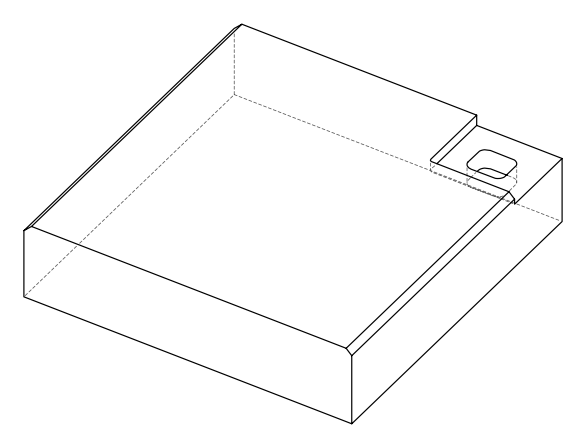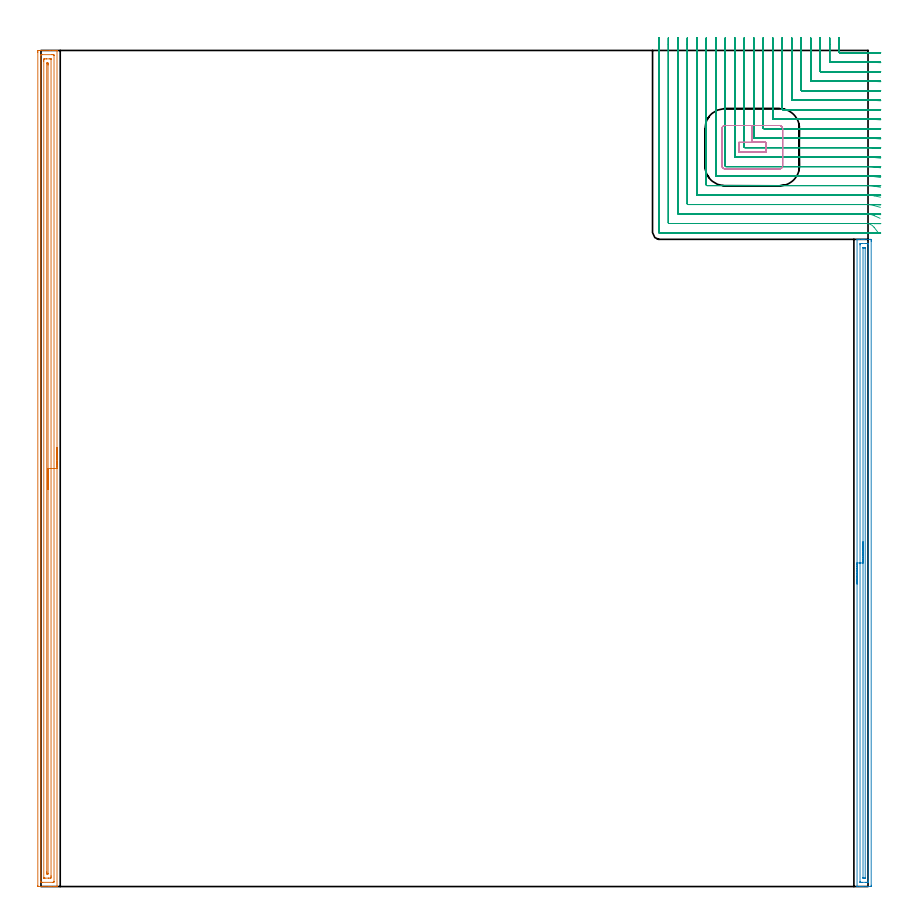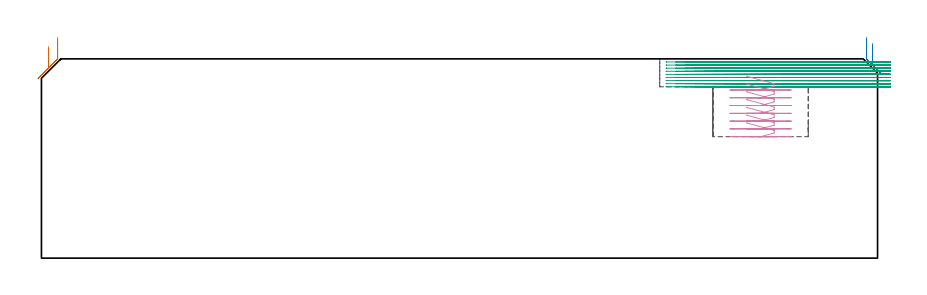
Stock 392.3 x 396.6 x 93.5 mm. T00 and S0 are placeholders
(PLAN: 4 operations, 2 tool changes, 67.7 min)
(1 AREA_MILL | FG_CHAMFER_SURFACE | UGT0205_001 | 12.87 min | 16411 mm3)
(2 AREA_MILL_1 | FG_CHAMFER_SURFACE_1 | UGT0205_001 | 7.54 min | 7000 mm3)
(3 MILL_CORNER_NOTCH_RECTANGULAR | CORNER_NOTCH_RECTANGULAR | UGT0201_014 | Follow Part, ap 1.5, ae 75% | 44.61 min | 119836 mm3)
(4 MILL_RECTANGULAR_POCKET | POCKET_RECTANGULAR_STRAIGHT | UGT0201_008 | Follow Part, ap 4, ae 75% | 2.69 min | 36564 mm3)
(TOOL UGT0205_001 | Chamfer Mill 20 x 3 x 45 deg. | D20 FL50 Z2)
(TOOL UGT0201_014 | End mill 6 mm | D6 FL24 Z4)
(TOOL UGT0201_008 | End Mill 16 mm | D16 FL32 Z4)
(OP 1 AREA_MILL)
G17 G21 G94 G90
T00 M6
G54
G17 G0 G90 X7.6 Y208.3 S1061 M3
G43 Z103.5 H0
G94 G1 Y208.262 Z102.628 F250.
Y208.148 Z101.763
Y207.959 Z100.912
Y207.697 Z100.08
Y207.363 Z99.274
Y206.96 Z98.5
Y206.491 Z97.764
Y205.96 Z97.072
Y205.371 Z96.429
Y204.728 Z95.839
Y204.036 Z95.308
Y203.3 Z94.84
Y202.526 Z94.437
Y201.72 Z94.103
Y200.888 Z93.841
Y200.036 Z93.652
Y199.172 Z93.538
Y198.3 Z93.5
Y0.186
X7.597 Y0.01 Z93.488
X7.557 Y0.007 Z93.449
X7.142 Y0. Z93.042
X6.898 Z92.798
X6.16 Z92.055
X4.902 Z90.799
X4.383 Z90.278
X3.754 Z89.65
X-1.209 Z84.689
X-1.492 Y0.01 Z84.406
X-1.499 Y0.293 Z84.399
Y0.303
X-1.5 Y395.627 Z84.4
X-1.499 Y395.967 Z84.401
X-1.494 Y396.516 Z84.404
X-1.492 Y396.592 Z84.406
X-0.949 Y396.596 Z84.949
X-0.32 Y396.6 Z85.578
X4.383 Z90.278
X5.791 Z91.687
X6.16 Z92.055
X6.898 Z92.798
X7.142 Z93.042
X7.557 Y396.593 Z93.449
X7.597 Y396.59 Z93.488
X7.6 Y396.414 Z93.5
Y198.3
X6.186 Z92.086
X6.185 Y2.422 Z92.085
Y2.397
X6.16 Y2.01 Z92.06
X5.689 Y2.001 Z91.589
X0.829 Y2. Z86.729
X0.358 Y2.001 Z86.258
X-0.06 Y2.01 Z85.84
X-0.085 Y2.422 Z85.815
Y2.447
Y394.178
Y394.203
X-0.06 Y394.59 Z85.84
X0.411 Y394.599 Z86.311
X5.271 Y394.6 Z91.171
X5.742 Y394.599 Z91.642
X6.16 Y394.59 Z92.06
X6.184 Y394.178 Z92.084
X6.185 Y394.153 Z92.085
X6.186 Y198.3 Z92.086
X4.771 Z90.671
Y5.105
X4.77 Y4.715 Z90.67
X4.767 Y4.211 Z90.667
X4.765 Y4.025 Z90.665
X4.584 Y4.008 Z90.484
X4.383 Y4.004 Z90.283
X3.703 Y4. Z89.603
X3.494 Z89.394
X1.926 Z87.826
X1.717 Y4.001 Z87.617
X1.508 Y4.005 Z87.408
X1.369 Y4.01 Z87.269
X1.334 Y4.015 Z87.234
X1.333 Y4.034 Z87.233
X1.331 Y4.08 Z87.231
X1.329 Y4.211 Z87.229
Y391.495
X1.33 Y391.885 Z87.23
X1.333 Y392.389 Z87.233
X1.335 Y392.575 Z87.235
X1.516 Y392.592 Z87.416
X1.717 Y392.596 Z87.617
X2.397 Y392.6 Z88.297
X2.606 Z88.506
X4.174 Z90.074
X4.383 Y392.599 Z90.283
X4.592 Y392.595 Z90.492
X4.731 Y392.59 Z90.631
X4.765 Y392.585 Z90.665
X4.767 Y392.566 Z90.667
X4.769 Y392.52 Z90.669
X4.771 Y392.389 Z90.671
Y198.3
X3.357 Z89.257
Y6.275
X3.355 Y6.14 Z89.255
X3.351 Y6.036 Z89.251
X3.349 Y6.01 Z89.249
X3.327 Y6.007 Z89.227
X3.272 Y6.004 Z89.172
X3.05 Y6.002 Z88.95
X2.828 Y6.004 Z88.728
X2.773 Y6.007 Z88.673
X2.751 Y6.01 Z88.651
X2.749 Y6.036 Z88.649
X2.747 Y6.137 Z88.647
X2.743 Y6.756 Z88.643
Y6.894
Y390.325
X2.745 Y390.46 Z88.645
X2.749 Y390.564 Z88.649
X2.751 Y390.59 Z88.651
X2.773 Y390.593 Z88.673
X2.828 Y390.596 Z88.728
X3.05 Y390.598 Z88.95
X3.272 Y390.596 Z89.172
X3.327 Y390.593 Z89.227
X3.349 Y390.59 Z89.249
X3.351 Y390.564 Z89.251
X3.353 Y390.462 Z89.253
X3.357 Y389.844 Z89.257
Y389.706
Y198.3
Y197.428 Z89.295
Y196.563 Z89.409
Y195.712 Z89.598
Y194.88 Z89.86
Y194.074 Z90.194
Y193.3 Z90.597
Y192.564 Z91.066
Y191.872 Z91.597
Y191.229 Z92.186
Y190.64 Z92.829
Y190.108 Z93.521
Y189.64 Z94.257
Y189.237 Z95.031
Y188.903 Z95.837
Y188.641 Z96.669
Y188.452 Z97.521
Y188.338 Z98.386
Y188.3 Z99.257
G0 Z103.5
M5
M2
(OP 2 AREA_MILL_1)
G17 G21 G94 G90
T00 M6
G54
G17 G0 G90 X387.1 Y143.5 S1061 M3
G43 Z103.5 H0
G94 G1 Y143.538 Z102.628 F250.
Y143.652 Z101.763
Y143.841 Z100.912
Y144.103 Z100.08
Y144.437 Z99.274
Y144.84 Z98.5
Y145.308 Z97.764
Y145.84 Z97.072
Y146.429 Z96.429
Y147.072 Z95.84
Y147.764 Z95.308
Y148.5 Z94.84
Y149.274 Z94.437
Y150.08 Z94.103
Y150.912 Z93.841
Y151.763 Z93.652
Y152.628 Z93.538
Y153.5 Z93.5
Y306.82
X387.103 Y306.99 Z93.488
X387.22 Y306.998 Z93.372
X387.343 Y307. Z93.256
X387.571 Z93.028
X388.273 Z92.322
X389.495 Z91.102
X390.015 Z90.58
X390.625 Z89.97
X393.238 Z87.359
X393.498 Y306.997 Z87.099
X393.794 Y306.99 Z86.803
X393.798 Y306.681 Z86.8
X393.8 Y306.373
Y306.063
Y0.627
X393.798 Y0.319
X393.794 Y0.01 Z86.803
X393.498 Y0. Z87.099
X390.015 Z90.58
X389.494 Z91.102
X389.144 Z91.452
X388.624 Z91.972
X388.273 Z92.322
X387.343 Z93.256
X387.221 Z93.371
X387.164 Y0.003 Z93.428
X387.103 Y0.01 Z93.488
X387.1 Y0.18 Z93.5
Y153.5
X388.514 Z92.086
X388.515 Y304.337 Z92.085
X388.516 Y304.585 Z92.084
X388.519 Y304.908 Z92.081
X388.521 Y304.98 Z92.079
X388.605 Y304.99 Z91.995
X388.743 Y304.997 Z91.857
X389.144 Y304.999 Z91.456
X389.61 Y305. Z90.99
X391.352 Z89.248
X391.756 Z88.844
X392.225 Y304.998 Z88.375
X392.352 Y304.992 Z88.248
X392.377 Y304.99 Z88.223
X392.38 Y304.945 Z88.22
X392.383 Y304.835 Z88.217
X392.385 Y304.585 Z88.215
Y2.663
X392.384 Y2.415 Z88.216
X392.381 Y2.092 Z88.219
X392.379 Y2.02 Z88.221
X392.295 Y2.01 Z88.305
X392.157 Y2.003 Z88.443
X391.756 Y2.001 Z88.844
X391.29 Y2. Z89.31
X389.548 Z91.052
X389.144 Z91.456
X388.675 Y2.002 Z91.925
X388.548 Y2.008 Z92.052
X388.523 Y2.01 Z92.077
X388.52 Y2.055 Z92.08
X388.517 Y2.165 Z92.083
X388.515 Y2.415 Z92.085
X388.514 Y153.5 Z92.086
X389.928 Z90.672
X389.929 Y302.885 Z90.671
X389.933 Y302.973 Z90.667
X389.935 Y302.99 Z90.665
X389.941 Y302.994 Z90.659
X389.965 Y302.998 Z90.635
X390.015 Y302.999 Z90.585
X390.688 Z89.912
X390.885 Y302.995 Z89.715
X390.95 Y302.99 Z89.65
X390.965 Y302.984 Z89.635
X390.968 Y302.944 Z89.632
X390.97 Y302.885 Z89.63
X390.971 Y302.797 Z89.629
Y302.709
Y4.115
X390.967 Y4.027 Z89.633
X390.964 Y4.009 Z89.636
X390.958 Y4.006 Z89.642
X390.935 Y4.002 Z89.665
X390.885 Y4.001 Z89.715
X390.212 Z90.388
X390.015 Y4.005 Z90.585
X389.95 Y4.01 Z90.65
X389.935 Y4.016 Z90.665
X389.932 Y4.056 Z90.668
X389.93 Y4.115 Z90.67
X389.929 Y4.203 Z90.671
X389.928 Y4.291 Z90.672
Y153.5
Y154.372 Z90.71
Y155.236 Z90.823
Y156.088 Z91.012
Y156.92 Z91.275
Y157.726 Z91.608
Y158.5 Z92.011
Y159.236 Z92.48
Y159.928 Z93.011
Y160.571 Z93.601
Y161.16 Z94.244
Y161.691 Z94.936
Y162.16 Z95.672
Y162.563 Z96.445
Y162.897 Z97.251
Y163.159 Z98.083
Y163.348 Z98.935
Y163.462 Z99.8
Y163.5 Z100.672
G0 Z103.5
M5
M2
(OP 3 MILL_CORNER_NOTCH_RECTANGULAR)
G17 G21 G94 G90
T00 M6
G54
G17 G0 G90 X378.6 Y402.6 S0 M3
G43 Z103.5 H0
Z92.044
G94 G1 Y399.6 F250.
Y395.794 F500.
G3 X378.894 Y395.5 R0.3
G1 X391.598
G2 X395.3 Y395.42 R85.5
G1 X398.297 Y395.29 F250.
G0 Z103.5
X374.1 Y402.6
Z92.044
G1 Y399.6
Y391.295 F500.
G3 X374.395 Y391. R0.3
G1 X391.598
G2 X395.3 Y390.915 R81.
G1 X398.297 Y390.778 F250.
G0 Z103.5
X369.6 Y402.6
Z92.044
G1 Y399.6
Y386.795 F500.
G3 X369.895 Y386.5 R0.3
G1 X391.598
G2 X395.3 Y386.41 R76.5
G1 X398.296 Y386.265 F250.
G0 Z103.5
X365.1 Y402.6
Z92.044
G1 Y399.6
Y382.295 F500.
G3 X365.395 Y382. R0.3
G1 X391.598
G2 X395.3 Y381.905 R72.
G1 X398.296 Y381.751 F250.
G0 Z103.5
X360.6 Y402.6
Z92.044
G1 Y399.6
Y377.795 F500.
G3 X360.895 Y377.5 R0.3
G1 X391.598
G2 X395.3 Y377.398 R67.5
G1 X398.295 Y377.234 F250.
G0 Z103.5
X356.1 Y402.6
Z92.044
G1 Y399.6
Y373.295 F500.
G3 X356.395 Y373. R0.3
G1 X391.598
G2 X395.3 Y372.891 R63.
G1 X398.295 Y372.715 F250.
G0 Z103.5
X351.6 Y402.6
Z92.044
G1 Y399.6
Y368.796 F500.
G3 X351.896 Y368.5 R0.3
G1 X391.598
G2 X395.3 Y368.383 R58.5
G1 X398.294 Y368.193 F250.
G0 Z103.5
X347.1 Y402.6
Z92.044
G1 Y399.6
Y364.296 F500.
G3 X347.396 Y364. R0.3
G1 X391.598
G2 X395.3 Y363.873 R54.
G1 X398.293 Y363.667 F250.
G0 Z103.5
X342.6 Y402.6
Z92.044
G1 Y399.6
Y359.796 F500.
G3 X342.896 Y359.5 R0.3
G1 X391.598
G2 X395.3 Y359.361 R49.5
G1 X398.292 Y359.137 F250.
G0 Z103.5
X338.1 Y402.6
Z92.044
G1 Y399.6
Y355.296 F500.
G3 X338.396 Y355. R0.3
G1 X391.598
G2 X395.3 Y354.848 R45.
G1 X398.29 Y354.601 F250.
G0 Z103.5
X333.6 Y402.6
Z92.044
G1 Y399.6
Y350.796 F500.
G3 X333.896 Y350.5 R0.3
G1 X391.598
G2 X395.3 Y350.33 R40.5
G1 X398.287 Y350.056 F250.
G0 Z103.5
X329.1 Y402.6
Z92.044
G1 Y399.6
Y346.296 F500.
G3 X329.396 Y346. R0.3
G1 X391.598
G2 X395.3 Y345.809 R36.
G1 X398.284 Y345.501 F250.
G0 Z103.5
X324.6 Y402.6
Z92.044
G1 Y399.6
Y341.797 F500.
G3 X324.897 Y341.5 R0.3
G1 X391.598
G2 X395.3 Y341.282 R31.5
G1 X398.279 Y340.929 F250.
G0 Z103.5
X320.1 Y402.6
Z92.044
G1 Y399.6
Y337.297 F500.
G3 X320.397 Y337. R0.3
G1 X391.598
G2 X395.3 Y336.745 R27.
G1 X398.272 Y336.334 F250.
G0 Z103.5
X315.6 Y402.6
Z92.044
G1 Y399.6
Y332.797 F500.
G3 X315.897 Y332.5 R0.3
G1 X391.598
G2 X395.3 Y332.193 R22.5
G1 X398.259 Y331.7 F250.
G0 Z103.5
X311.1 Y402.6
Z92.044
G1 Y399.6
Y328.297 F500.
G3 X311.397 Y328. R0.3
G1 X391.598
G2 X395.3 Y327.615 R18.
G1 X398.236 Y326.998 F250.
G0 Z103.5
X306.6 Y402.6
Z92.044
G1 Y399.6
Y323.797 F500.
G3 X306.897 Y323.5 R0.3
G1 X391.598
G2 X395.3 Y322.983 R13.5
G1 X398.185 Y322.16 F250.
G0 Z103.5
X302.1 Y402.6
Z92.044
G1 Y399.6
Y319.297 F500.
G3 X302.397 Y319. R0.3
G1 X391.598
G2 X395.3 Y318.204 R9.
G1 X398.035 Y316.97 F250.
G0 Z103.5
X297.6 Y402.6
Z92.044
G1 Y399.6
Y314.797 F500.
G3 X297.897 Y314.5 R0.3
G1 X391.598
G2 X395.174 Y312.732 R4.5
G1 X396.996 Y310.349 F250.
G0 Z103.5
X293.1 Y402.6
Z92.044
G1 Y399.6
Y310.297 F500.
G3 X293.397 Y310. R0.3
G1 X391.598
X394.598 F250.
G0 Z103.5
X378.6 Y402.6
Z90.589
G1 Y399.6
Y395.794 F500.
G3 X378.894 Y395.5 R0.3
G1 X394.47
G2 X395.3 Y395.496 R85.5
G1 X398.3 Y395.467 F250.
G0 Z103.5
X374.1 Y402.6
Z90.589
G1 Y399.6
Y391.295 F500.
G3 X374.395 Y391. R0.3
G1 X394.47
G2 X395.3 Y390.996 R81.
G1 X398.3 Y390.965 F250.
G0 Z103.5
X369.6 Y402.6
Z90.589
G1 Y399.6
Y386.795 F500.
G3 X369.895 Y386.5 R0.3
G1 X394.47
G2 X395.3 Y386.495 R76.5
G1 X398.3 Y386.463 F250.
G0 Z103.5
X365.1 Y402.6
Z90.589
G1 Y399.6
Y382.295 F500.
G3 X365.395 Y382. R0.3
G1 X394.47
G2 X395.3 Y381.995 R72.
G1 X398.3 Y381.961 F250.
G0 Z103.5
X360.6 Y402.6
Z90.589
G1 Y399.6
Y377.795 F500.
G3 X360.895 Y377.5 R0.3
G1 X394.47
G2 X395.3 Y377.495 R67.5
G1 X398.3 Y377.458 F250.
G0 Z103.5
X356.1 Y402.6
Z90.589
G1 Y399.6
Y373.295 F500.
G3 X356.395 Y373. R0.3
G1 X394.47
G2 X395.3 Y372.995 R63.
G1 X398.3 Y372.955 F250.
G0 Z103.5
X351.6 Y402.6
Z90.589
G1 Y399.6
Y368.796 F500.
G3 X351.896 Y368.5 R0.3
G1 X394.47
G2 X395.3 Y368.494 R58.5
G1 X398.3 Y368.452 F250.
G0 Z103.5
X347.1 Y402.6
Z90.589
G1 Y399.6
Y364.296 F500.
G3 X347.396 Y364. R0.3
G1 X394.47
G2 X395.3 Y363.994 R54.
G1 X398.3 Y363.947 F250.
G0 Z103.5
X342.6 Y402.6
Z90.589
G1 Y399.6
Y359.796 F500.
G3 X342.896 Y359.5 R0.3
G1 X394.47
G2 X395.3 Y359.493 R49.5
G1 X398.3 Y359.443 F250.
G0 Z103.5
X338.1 Y402.6
Z90.589
G1 Y399.6
Y355.296 F500.
G3 X338.396 Y355. R0.3
G1 X394.47
G2 X395.3 Y354.992 R45.
G1 X398.3 Y354.937 F250.
G0 Z103.5
X333.6 Y402.6
Z90.589
G1 Y399.6
Y350.796 F500.
G3 X333.896 Y350.5 R0.3
G1 X394.47
G2 X395.3 Y350.491 R40.5
G1 X398.299 Y350.43 F250.
G0 Z103.5
X329.1 Y402.6
Z90.589
G1 Y399.6
Y346.296 F500.
G3 X329.396 Y346. R0.3
G1 X394.47
G2 X395.3 Y345.99 R36.
G1 X398.299 Y345.921 F250.
G0 Z103.5
X324.6 Y402.6
Z90.589
G1 Y399.6
Y341.797 F500.
G3 X324.897 Y341.5 R0.3
G1 X394.47
G2 X395.3 Y341.489 R31.5
G1 X398.299 Y341.41 F250.
G0 Z103.5
X320.1 Y402.6
Z90.589
G1 Y399.6
Y337.297 F500.
G3 X320.397 Y337. R0.3
G1 X394.47
G2 X395.3 Y336.987 R27.
G1 X398.299 Y336.895 F250.
G0 Z103.5
X315.6 Y402.6
Z90.589
G1 Y399.6
Y332.797 F500.
G3 X315.897 Y332.5 R0.3
G1 X394.47
G2 X395.3 Y332.485 R22.5
G1 X398.298 Y332.374 F250.
G0 Z103.5
X311.1 Y402.6
Z90.589
G1 Y399.6
Y328.297 F500.
G3 X311.397 Y328. R0.3
G1 X394.47
G2 X395.3 Y327.981 R18.
G1 X398.297 Y327.842 F250.
G0 Z103.5
X306.6 Y402.6
Z90.589
G1 Y399.6
Y323.797 F500.
G3 X306.897 Y323.5 R0.3
G1 X394.47
G2 X395.3 Y323.474 R13.5
G1 X398.294 Y323.29 F250.
G0 Z103.5
X302.1 Y402.6
Z90.589
G1 Y399.6
Y319.297 F500.
G3 X302.397 Y319. R0.3
G1 X394.47
G2 X395.3 Y318.962 R9.
G1 X398.287 Y318.685 F250.
G0 Z103.5
X297.6 Y402.6
Z90.589
G1 Y399.6
Y314.797 F500.
G3 X297.897 Y314.5 R0.3
G1 X394.47
G2 X395.3 Y314.423 R4.5
G1 X398.3 F250.
G0 Z103.5
X293.1 Y402.6
Z90.589
G1 Y399.6
Y310.297 F500.
G3 X293.397 Y310. R0.3
G1 X394.47
X397.47 F250.
G0 Z103.5
X378.6 Y402.6
Z89.133
G1 Y399.6
Y395.794 F500.
G3 X378.894 Y395.5 R0.3
G1 X395.255
X395.3
X398.3 Y395.498 F250.
G0 Z103.5
X374.1 Y402.6
Z89.133
G1 Y399.6
Y391.295 F500.
G3 X374.395 Y391. R0.3
G1 X395.255
X395.3
X398.3 Y390.998 F250.
G0 Z103.5
X369.6 Y402.6
Z89.133
G1 Y399.6
Y386.795 F500.
G3 X369.895 Y386.5 R0.3
G1 X395.255
X395.3
X398.3 Y386.498 F250.
G0 Z103.5
X365.1 Y402.6
Z89.133
G1 Y399.6
Y382.295 F500.
G3 X365.395 Y382. R0.3
G1 X395.255
X395.3
X398.3 Y381.998 F250.
G0 Z103.5
X360.6 Y402.6
Z89.133
G1 Y399.6
Y377.795 F500.
G3 X360.895 Y377.5 R0.3
G1 X395.255
X395.3
X398.3 Y377.498 F250.
G0 Z103.5
X356.1 Y402.6
Z89.133
G1 Y399.6
Y373.295 F500.
G3 X356.395 Y373. R0.3
G1 X395.255
X395.3
X398.3 Y372.998 F250.
G0 Z103.5
X351.6 Y402.6
Z89.133
G1 Y399.6
Y368.796 F500.
G3 X351.896 Y368.5 R0.3
G1 X395.255
X395.3
X398.3 Y368.498 F250.
G0 Z103.5
X347.1 Y402.6
Z89.133
G1 Y399.6
Y364.296 F500.
G3 X347.396 Y364. R0.3
G1 X395.255
X395.3
X398.3 Y363.998 F250.
G0 Z103.5
X342.6 Y402.6
Z89.133
G1 Y399.6
Y359.796 F500.
G3 X342.896 Y359.5 R0.3
G1 X395.255
X395.3
X398.3 Y359.497 F250.
G0 Z103.5
X338.1 Y402.6
Z89.133
G1 Y399.6
Y355.296 F500.
G3 X338.396 Y355. R0.3
G1 X395.255
X395.3
X398.3 Y354.997 F250.
G0 Z103.5
X333.6 Y402.6
Z89.133
G1 Y399.6
Y350.796 F500.
G3 X333.896 Y350.5 R0.3
G1 X395.255
X395.3
X398.3 Y350.497 F250.
G0 Z103.5
X329.1 Y402.6
Z89.133
G1 Y399.6
Y346.296 F500.
G3 X329.396 Y346. R0.3
G1 X395.255
X395.3
X398.3 Y345.996 F250.
G0 Z103.5
X324.6 Y402.6
Z89.133
G1 Y399.6
Y341.797 F500.
G3 X324.897 Y341.5 R0.3
G1 X395.255
X395.3
X398.3 Y341.496 F250.
G0 Z103.5
X320.1 Y402.6
Z89.133
G1 Y399.6
Y337.297 F500.
G3 X320.397 Y337. R0.3
G1 X395.255
X395.3
X398.3 Y336.995 F250.
G0 Z103.5
X315.6 Y402.6
Z89.133
G1 Y399.6
Y332.797 F500.
G3 X315.897 Y332.5 R0.3
G1 X395.255
X395.3
X398.3 Y332.494 F250.
G0 Z103.5
X311.1 Y402.6
Z89.133
G1 Y399.6
Y328.297 F500.
G3 X311.397 Y328. R0.3
G1 X395.255
X395.3
X398.3 Y327.993 F250.
G0 Z103.5
X306.6 Y402.6
Z89.133
G1 Y399.6
Y323.797 F500.
G3 X306.897 Y323.5 R0.3
G1 X395.255
X395.3
X398.3 Y323.49 F250.
G0 Z103.5
X302.1 Y402.6
Z89.133
G1 Y399.6
Y319.297 F500.
G3 X302.397 Y319. R0.3
G1 X395.255
X395.3
X398.3 Y318.985 F250.
G0 Z103.5
X297.6 Y402.6
Z89.133
G1 Y399.6
Y314.797 F500.
G3 X297.897 Y314.5 R0.3
G1 X395.255
X395.3
X398.3 Y314.47 F250.
G0 Z103.5
X293.1 Y402.6
Z89.133
G1 Y399.6
Y310.297 F500.
G3 X293.397 Y310. R0.3
G1 X395.255
X398.255 F250.
G0 Z103.5
X378.6 Y402.6
Z87.678
G1 Y399.6
Y395.794 F500.
G3 X378.894 Y395.5 R0.3
G1 X395.3
X398.3 F250.
G0 Z103.5
X374.1 Y402.6
Z87.678
G1 Y399.6
Y391.295 F500.
G3 X374.395 Y391. R0.3
G1 X395.3
X398.3 F250.
G0 Z103.5
X369.6 Y402.6
Z87.678
G1 Y399.6
Y386.795 F500.
G3 X369.895 Y386.5 R0.3
G1 X395.3
X398.3 F250.
G0 Z103.5
X365.1 Y402.6
Z87.678
G1 Y399.6
Y382.295 F500.
G3 X365.395 Y382. R0.3
G1 X395.3
X398.3 F250.
G0 Z103.5
X360.6 Y402.6
Z87.678
G1 Y399.6
Y377.795 F500.
G3 X360.895 Y377.5 R0.3
G1 X395.3
X398.3 F250.
G0 Z103.5
X356.1 Y402.6
Z87.678
G1 Y399.6
Y373.295 F500.
G3 X356.395 Y373. R0.3
G1 X395.3
X398.3 F250.
G0 Z103.5
X351.6 Y402.6
Z87.678
G1 Y399.6
Y368.796 F500.
G3 X351.896 Y368.5 R0.3
G1 X395.3
X398.3 F250.
G0 Z103.5
X347.1 Y402.6
Z87.678
G1 Y399.6
Y364.296 F500.
G3 X347.396 Y364. R0.3
G1 X395.3
X398.3 F250.
G0 Z103.5
X342.6 Y402.6
Z87.678
G1 Y399.6
Y359.796 F500.
G3 X342.896 Y359.5 R0.3
G1 X395.3
X398.3 F250.
G0 Z103.5
X338.1 Y402.6
Z87.678
G1 Y399.6
Y355.296 F500.
G3 X338.396 Y355. R0.3
G1 X395.3
X398.3 F250.
G0 Z103.5
X333.6 Y402.6
Z87.678
G1 Y399.6
Y350.796 F500.
G3 X333.896 Y350.5 R0.3
G1 X395.3
X398.3 F250.
G0 Z103.5
X329.1 Y402.6
Z87.678
G1 Y399.6
Y346.296 F500.
G3 X329.396 Y346. R0.3
G1 X395.3
X398.3 F250.
G0 Z103.5
X324.6 Y402.6
Z87.678
G1 Y399.6
Y341.797 F500.
G3 X324.897 Y341.5 R0.3
G1 X395.3
X398.3 F250.
G0 Z103.5
X320.1 Y402.6
Z87.678
G1 Y399.6
Y337.297 F500.
G3 X320.397 Y337. R0.3
G1 X395.3
X398.3 F250.
G0 Z103.5
X315.6 Y402.6
Z87.678
G1 Y399.6
Y332.797 F500.
G3 X315.897 Y332.5 R0.3
G1 X395.3
X398.3 F250.
G0 Z103.5
X311.1 Y402.6
Z87.678
G1 Y399.6
Y328.297 F500.
G3 X311.397 Y328. R0.3
G1 X395.3
X398.3 F250.
G0 Z103.5
X306.6 Y402.6
Z87.678
G1 Y399.6
Y323.797 F500.
G3 X306.897 Y323.5 R0.3
G1 X395.3
X398.3 F250.
G0 Z103.5
X302.1 Y402.6
Z87.678
G1 Y399.6
Y319.297 F500.
G3 X302.397 Y319. R0.3
G1 X395.3
X398.3 F250.
G0 Z103.5
X297.6 Y402.6
Z87.678
G1 Y399.6
Y314.797 F500.
G3 X297.897 Y314.5 R0.3
G1 X395.3
X398.3 F250.
G0 Z103.5
X293.1 Y402.6
Z87.678
G1 Y399.6
Y310.297 F500.
G3 X293.397 Y310. R0.3
G1 X395.3
X398.3 F250.
G0 Z103.5
X378.6 Y402.6
Z86.222
G1 Y399.6
Y395.794 F500.
G3 X378.894 Y395.5 R0.3
G1 X395.3
X398.3 F250.
G0 Z103.5
X374.1 Y402.6
Z86.222
G1 Y399.6
Y391.295 F500.
G3 X374.395 Y391. R0.3
G1 X395.3
X398.3 F250.
G0 Z103.5
X369.6 Y402.6
Z86.222
G1 Y399.6
Y386.795 F500.
G3 X369.895 Y386.5 R0.3
G1 X395.3
X398.3 F250.
G0 Z103.5
X365.1 Y402.6
Z86.222
G1 Y399.6
Y382.295 F500.
G3 X365.395 Y382. R0.3
G1 X395.3
X398.3 F250.
G0 Z103.5
X360.6 Y402.6
Z86.222
G1 Y399.6
Y377.795 F500.
G3 X360.895 Y377.5 R0.3
G1 X395.3
X398.3 F250.
G0 Z103.5
X356.1 Y402.6
Z86.222
G1 Y399.6
Y373.295 F500.
G3 X356.395 Y373. R0.3
G1 X395.3
X398.3 F250.
G0 Z103.5
X351.6 Y402.6
Z86.222
G1 Y399.6
Y368.796 F500.
G3 X351.896 Y368.5 R0.3
G1 X395.3
X398.3 F250.
G0 Z103.5
X347.1 Y402.6
Z86.222
G1 Y399.6
Y364.296 F500.
G3 X347.396 Y364. R0.3
G1 X395.3
X398.3 F250.
G0 Z103.5
X342.6 Y402.6
Z86.222
G1 Y399.6
Y359.796 F500.
G3 X342.896 Y359.5 R0.3
G1 X395.3
X398.3 F250.
G0 Z103.5
X338.1 Y402.6
Z86.222
G1 Y399.6
Y355.296 F500.
G3 X338.396 Y355. R0.3
G1 X395.3
X398.3 F250.
G0 Z103.5
X333.6 Y402.6
Z86.222
G1 Y399.6
Y350.796 F500.
G3 X333.896 Y350.5 R0.3
G1 X395.3
X398.3 F250.
G0 Z103.5
X329.1 Y402.6
Z86.222
G1 Y399.6
Y346.296 F500.
G3 X329.396 Y346. R0.3
G1 X395.3
X398.3 F250.
G0 Z103.5
X324.6 Y402.6
Z86.222
G1 Y399.6
Y341.797 F500.
G3 X324.897 Y341.5 R0.3
G1 X395.3
X398.3 F250.
G0 Z103.5
X320.1 Y402.6
Z86.222
G1 Y399.6
Y337.297 F500.
G3 X320.397 Y337. R0.3
G1 X395.3
X398.3 F250.
G0 Z103.5
X315.6 Y402.6
Z86.222
G1 Y399.6
Y332.797 F500.
G3 X315.897 Y332.5 R0.3
G1 X395.3
X398.3 F250.
G0 Z103.5
X311.1 Y402.6
Z86.222
G1 Y399.6
Y328.297 F500.
G3 X311.397 Y328. R0.3
G1 X395.3
X398.3 F250.
G0 Z103.5
X306.6 Y402.6
Z86.222
G1 Y399.6
Y323.797 F500.
G3 X306.897 Y323.5 R0.3
G1 X395.3
X398.3 F250.
G0 Z103.5
X302.1 Y402.6
Z86.222
G1 Y399.6
Y319.297 F500.
G3 X302.397 Y319. R0.3
G1 X395.3
X398.3 F250.
G0 Z103.5
X297.6 Y402.6
Z86.222
G1 Y399.6
Y314.797 F500.
G3 X297.897 Y314.5 R0.3
G1 X395.3
X398.3 F250.
G0 Z103.5
X293.1 Y402.6
Z86.222
G1 Y399.6
Y310.297 F500.
G3 X293.397 Y310. R0.3
G1 X395.3
X398.3 F250.
G0 Z103.5
X378.6 Y402.6
Z84.767
G1 Y399.6
Y395.794 F500.
G3 X378.894 Y395.5 R0.3
G1 X395.3
X398.3 F250.
G0 Z103.5
X374.1 Y402.6
Z84.767
G1 Y399.6
Y391.295 F500.
G3 X374.395 Y391. R0.3
G1 X395.3
X398.3 F250.
G0 Z103.5
X369.6 Y402.6
Z84.767
G1 Y399.6
Y386.795 F500.
G3 X369.895 Y386.5 R0.3
G1 X395.3
X398.3 F250.
G0 Z103.5
X365.1 Y402.6
Z84.767
G1 Y399.6
Y382.295 F500.
G3 X365.395 Y382. R0.3
G1 X395.3
X398.3 F250.
G0 Z103.5
X360.6 Y402.6
Z84.767
G1 Y399.6
Y377.795 F500.
G3 X360.895 Y377.5 R0.3
G1 X395.3
X398.3 F250.
G0 Z103.5
X356.1 Y402.6
Z84.767
G1 Y399.6
Y373.295 F500.
G3 X356.395 Y373. R0.3
G1 X395.3
X398.3 F250.
G0 Z103.5
X351.6 Y402.6
Z84.767
G1 Y399.6
Y368.796 F500.
G3 X351.896 Y368.5 R0.3
G1 X395.3
X398.3 F250.
G0 Z103.5
X347.1 Y402.6
Z84.767
G1 Y399.6
Y364.296 F500.
G3 X347.396 Y364. R0.3
G1 X395.3
X398.3 F250.
G0 Z103.5
X342.6 Y402.6
Z84.767
G1 Y399.6
Y359.796 F500.
G3 X342.896 Y359.5 R0.3
G1 X395.3
X398.3 F250.
G0 Z103.5
X338.1 Y402.6
Z84.767
G1 Y399.6
Y355.296 F500.
G3 X338.396 Y355. R0.3
G1 X395.3
X398.3 F250.
G0 Z103.5
X333.6 Y402.6
Z84.767
G1 Y399.6
Y350.796 F500.
G3 X333.896 Y350.5 R0.3
G1 X395.3
X398.3 F250.
G0 Z103.5
X329.1 Y402.6
Z84.767
G1 Y399.6
Y346.296 F500.
G3 X329.396 Y346. R0.3
G1 X395.3
X398.3 F250.
G0 Z103.5
X324.6 Y402.6
Z84.767
G1 Y399.6
Y341.797 F500.
G3 X324.897 Y341.5 R0.3
G1 X395.3
X398.3 F250.
G0 Z103.5
X320.1 Y402.6
Z84.767
G1 Y399.6
Y337.297 F500.
G3 X320.397 Y337. R0.3
G1 X395.3
X398.3 F250.
G0 Z103.5
X315.6 Y402.6
Z84.767
G1 Y399.6
Y332.797 F500.
G3 X315.897 Y332.5 R0.3
G1 X395.3
X398.3 F250.
G0 Z103.5
X311.1 Y402.6
Z84.767
G1 Y399.6
Y328.297 F500.
G3 X311.397 Y328. R0.3
G1 X395.3
X398.3 F250.
G0 Z103.5
X306.6 Y402.6
Z84.767
G1 Y399.6
Y323.797 F500.
G3 X306.897 Y323.5 R0.3
G1 X395.3
X398.3 F250.
G0 Z103.5
X302.1 Y402.6
Z84.767
G1 Y399.6
Y319.297 F500.
G3 X302.397 Y319. R0.3
G1 X395.3
X398.3 F250.
G0 Z103.5
X297.6 Y402.6
Z84.767
G1 Y399.6
Y314.797 F500.
G3 X297.897 Y314.5 R0.3
G1 X395.3
X398.3 F250.
G0 Z103.5
X293.1 Y402.6
Z84.767
G1 Y399.6
Y310.297 F500.
G3 X293.397 Y310. R0.3
G1 X395.3
X398.3 F250.
G0 Z103.5
X378.6 Y402.6
Z83.311
G1 Y399.6
Y395.794 F500.
G3 X378.894 Y395.5 R0.3
G1 X395.3
X398.3 F250.
G0 Z103.5
X374.1 Y402.6
Z83.311
G1 Y399.6
Y391.295 F500.
G3 X374.395 Y391. R0.3
G1 X395.3
X398.3 F250.
G0 Z103.5
X369.6 Y402.6
Z83.311
G1 Y399.6
Y386.795 F500.
G3 X369.895 Y386.5 R0.3
G1 X395.3
X398.3 F250.
G0 Z103.5
X365.1 Y402.6
Z83.311
G1 Y399.6
Y382.295 F500.
G3 X365.395 Y382. R0.3
G1 X395.3
X398.3 F250.
G0 Z103.5
X360.6 Y402.6
Z83.311
G1 Y399.6
Y377.795 F500.
G3 X360.895 Y377.5 R0.3
G1 X395.3
X398.3 F250.
G0 Z103.5
X356.1 Y402.6
Z83.311
G1 Y399.6
Y373.295 F500.
G3 X356.395 Y373. R0.3
G1 X395.3
X398.3 F250.
G0 Z103.5
X351.6 Y402.6
Z83.311
G1 Y399.6
Y368.796 F500.
G3 X351.896 Y368.5 R0.3
G1 X395.3
X398.3 F250.
G0 Z103.5
X347.1 Y402.6
Z83.311
G1 Y399.6
Y364.296 F500.
G3 X347.396 Y364. R0.3
G1 X395.3
X398.3 F250.
G0 Z103.5
X342.6 Y402.6
Z83.311
G1 Y399.6
Y359.796 F500.
G3 X342.896 Y359.5 R0.3
G1 X395.3
X398.3 F250.
G0 Z103.5
X338.1 Y402.6
Z83.311
G1 Y399.6
Y355.296 F500.
G3 X338.396 Y355. R0.3
G1 X395.3
X398.3 F250.
G0 Z103.5
X333.6 Y402.6
Z83.311
G1 Y399.6
Y350.796 F500.
G3 X333.896 Y350.5 R0.3
G1 X395.3
X398.3 F250.
G0 Z103.5
X329.1 Y402.6
Z83.311
G1 Y399.6
Y346.296 F500.
G3 X329.396 Y346. R0.3
G1 X395.3
X398.3 F250.
G0 Z103.5
X324.6 Y402.6
Z83.311
G1 Y399.6
Y341.797 F500.
G3 X324.897 Y341.5 R0.3
G1 X395.3
X398.3 F250.
G0 Z103.5
X320.1 Y402.6
Z83.311
G1 Y399.6
Y337.297 F500.
G3 X320.397 Y337. R0.3
G1 X395.3
X398.3 F250.
G0 Z103.5
X315.6 Y402.6
Z83.311
G1 Y399.6
Y332.797 F500.
G3 X315.897 Y332.5 R0.3
G1 X395.3
X398.3 F250.
G0 Z103.5
X311.1 Y402.6
Z83.311
G1 Y399.6
Y328.297 F500.
G3 X311.397 Y328. R0.3
G1 X395.3
X398.3 F250.
G0 Z103.5
X306.6 Y402.6
Z83.311
G1 Y399.6
Y323.797 F500.
G3 X306.897 Y323.5 R0.3
G1 X395.3
X398.3 F250.
G0 Z103.5
X302.1 Y402.6
Z83.311
G1 Y399.6
Y319.297 F500.
G3 X302.397 Y319. R0.3
G1 X395.3
X398.3 F250.
G0 Z103.5
X297.6 Y402.6
Z83.311
G1 Y399.6
Y314.797 F500.
G3 X297.897 Y314.5 R0.3
G1 X395.3
X398.3 F250.
G0 Z103.5
X293.1 Y402.6
Z83.311
G1 Y399.6
Y310.297 F500.
G3 X293.397 Y310. R0.3
G1 X395.3
X398.3 F250.
G0 Z103.5
X378.6 Y402.6
Z81.856
G1 Y399.6
Y395.794 F500.
G3 X378.894 Y395.5 R0.3
G1 X395.3
X398.3 F250.
G0 Z103.5
X374.1 Y402.6
Z81.856
G1 Y399.6
Y391.295 F500.
G3 X374.395 Y391. R0.3
G1 X395.3
X398.3 F250.
G0 Z103.5
X369.6 Y402.6
Z81.856
G1 Y399.6
Y386.795 F500.
G3 X369.895 Y386.5 R0.3
G1 X395.3
X398.3 F250.
G0 Z103.5
X365.1 Y402.6
Z81.856
G1 Y399.6
Y382.295 F500.
G3 X365.395 Y382. R0.3
G1 X395.3
X398.3 F250.
G0 Z103.5
X360.6 Y402.6
Z81.856
G1 Y399.6
Y377.795 F500.
G3 X360.895 Y377.5 R0.3
G1 X395.3
X398.3 F250.
G0 Z103.5
X356.1 Y402.6
Z81.856
G1 Y399.6
Y373.295 F500.
G3 X356.395 Y373. R0.3
G1 X395.3
X398.3 F250.
G0 Z103.5
X351.6 Y402.6
Z81.856
G1 Y399.6
Y368.796 F500.
G3 X351.896 Y368.5 R0.3
G1 X395.3
X398.3 F250.
G0 Z103.5
X347.1 Y402.6
Z81.856
G1 Y399.6
Y364.296 F500.
G3 X347.396 Y364. R0.3
G1 X395.3
X398.3 F250.
G0 Z103.5
X342.6 Y402.6
Z81.856
G1 Y399.6
Y359.796 F500.
G3 X342.896 Y359.5 R0.3
G1 X395.3
X398.3 F250.
G0 Z103.5
X338.1 Y402.6
Z81.856
G1 Y399.6
Y355.296 F500.
G3 X338.396 Y355. R0.3
G1 X395.3
X398.3 F250.
G0 Z103.5
X333.6 Y402.6
Z81.856
G1 Y399.6
Y350.796 F500.
G3 X333.896 Y350.5 R0.3
G1 X395.3
X398.3 F250.
G0 Z103.5
X329.1 Y402.6
Z81.856
G1 Y399.6
Y346.296 F500.
G3 X329.396 Y346. R0.3
G1 X395.3
X398.3 F250.
G0 Z103.5
X324.6 Y402.6
Z81.856
G1 Y399.6
Y341.797 F500.
G3 X324.897 Y341.5 R0.3
G1 X395.3
X398.3 F250.
G0 Z103.5
X320.1 Y402.6
Z81.856
G1 Y399.6
Y337.297 F500.
G3 X320.397 Y337. R0.3
G1 X395.3
X398.3 F250.
G0 Z103.5
X315.6 Y402.6
Z81.856
G1 Y399.6
Y332.797 F500.
G3 X315.897 Y332.5 R0.3
G1 X395.3
X398.3 F250.
G0 Z103.5
X311.1 Y402.6
Z81.856
G1 Y399.6
Y328.297 F500.
G3 X311.397 Y328. R0.3
G1 X395.3
X398.3 F250.
G0 Z103.5
X306.6 Y402.6
Z81.856
G1 Y399.6
Y323.797 F500.
G3 X306.897 Y323.5 R0.3
G1 X395.3
X398.3 F250.
G0 Z103.5
X302.1 Y402.6
Z81.856
G1 Y399.6
Y319.297 F500.
G3 X302.397 Y319. R0.3
G1 X395.3
X398.3 F250.
G0 Z103.5
X297.6 Y402.6
Z81.856
G1 Y399.6
Y314.797 F500.
G3 X297.897 Y314.5 R0.3
G1 X395.3
X398.3 F250.
G0 Z103.5
X293.1 Y402.6
Z81.856
G1 Y399.6
Y310.297 F500.
G3 X293.397 Y310. R0.3
G1 X395.3
X398.3 F250.
G0 Z103.5
X378.6 Y402.6
Z80.4
G1 Y399.6
Y395.794 F500.
G3 X378.894 Y395.5 R0.3
G1 X395.3
X398.3 F250.
G0 Z103.5
X374.1 Y402.6
Z80.4
G1 Y399.6
Y391.295 F500.
G3 X374.395 Y391. R0.3
G1 X395.3
X398.3 F250.
G0 Z103.5
X369.6 Y402.6
Z80.4
G1 Y399.6
Y386.795 F500.
G3 X369.895 Y386.5 R0.3
G1 X395.3
X398.3 F250.
G0 Z103.5
X365.1 Y402.6
Z80.4
G1 Y399.6
Y382.295 F500.
G3 X365.395 Y382. R0.3
G1 X395.3
X398.3 F250.
G0 Z103.5
X360.6 Y402.6
Z80.4
G1 Y399.6
Y377.795 F500.
G3 X360.895 Y377.5 R0.3
G1 X395.3
X398.3 F250.
G0 Z103.5
X356.1 Y402.6
Z80.4
G1 Y399.6
Y373.295 F500.
G3 X356.395 Y373. R0.3
G1 X395.3
X398.3 F250.
G0 Z103.5
X351.6 Y402.6
Z80.4
G1 Y399.6
Y368.796 F500.
G3 X351.896 Y368.5 R0.3
G1 X395.3
X398.3 F250.
G0 Z103.5
X347.1 Y402.6
Z80.4
G1 Y399.6
Y364.296 F500.
G3 X347.396 Y364. R0.3
G1 X395.3
X398.3 F250.
G0 Z103.5
X342.6 Y402.6
Z80.4
G1 Y399.6
Y359.796 F500.
G3 X342.896 Y359.5 R0.3
G1 X395.3
X398.3 F250.
G0 Z103.5
X338.1 Y402.6
Z80.4
G1 Y399.6
Y355.296 F500.
G3 X338.396 Y355. R0.3
G1 X395.3
X398.3 F250.
G0 Z103.5
X333.6 Y402.6
Z80.4
G1 Y399.6
Y350.796 F500.
G3 X333.896 Y350.5 R0.3
G1 X395.3
X398.3 F250.
G0 Z103.5
X329.1 Y402.6
Z80.4
G1 Y399.6
Y346.296 F500.
G3 X329.396 Y346. R0.3
G1 X395.3
X398.3 F250.
G0 Z103.5
X324.6 Y402.6
Z80.4
G1 Y399.6
Y341.797 F500.
G3 X324.897 Y341.5 R0.3
G1 X395.3
X398.3 F250.
G0 Z103.5
X320.1 Y402.6
Z80.4
G1 Y399.6
Y337.297 F500.
G3 X320.397 Y337. R0.3
G1 X395.3
X398.3 F250.
G0 Z103.5
X315.6 Y402.6
Z80.4
G1 Y399.6
Y332.797 F500.
G3 X315.897 Y332.5 R0.3
G1 X395.3
X398.3 F250.
G0 Z103.5
X311.1 Y402.6
Z80.4
G1 Y399.6
Y328.297 F500.
G3 X311.397 Y328. R0.3
G1 X395.3
X398.3 F250.
G0 Z103.5
X306.6 Y402.6
Z80.4
G1 Y399.6
Y323.797 F500.
G3 X306.897 Y323.5 R0.3
G1 X395.3
X398.3 F250.
G0 Z103.5
X302.1 Y402.6
Z80.4
G1 Y399.6
Y319.297 F500.
G3 X302.397 Y319. R0.3
G1 X395.3
X398.3 F250.
G0 Z103.5
X297.6 Y402.6
Z80.4
G1 Y399.6
Y314.797 F500.
G3 X297.897 Y314.5 R0.3
G1 X395.3
X398.3 F250.
G0 Z103.5
X293.1 Y402.6
Z80.4
G1 Y399.6
Y310.297 F500.
G3 X293.397 Y310. R0.3
G1 X395.3
X398.3 F250.
G0 Z103.5
M5
M2
(OP 4 MILL_RECTANGULAR_POCKET)
G17 G21 G94 G90
T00 M6
G54
G17 G0 G90 X331. Y349.418 S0 M3
G43 Z103.5 H0
Z85.55
G94 G1 Y348.4 Z85.277 F250.
X343.8 Z81.847
Y353. Z80.615
X337.4 Z78.9
X331. F500.
Y348.4
X343.8
Y353.
X337.4
Y361.
X324.5
G3 X323. Y359.5 R1.5
G1 Y341.9
G3 X324.5 Y340.4 R1.5
G1 X350.3
G3 X351.8 Y341.9 R1.5
G1 Y359.5
G3 X350.3 Y361. R1.5
G1 X337.4
X336.4
G0 X331. Y349.418 Z81.9
G1 Y348.4 Z81.627 F250.
X343.8 Z78.197
Y353. Z76.965
X337.4 Z75.25
X331. F500.
Y348.4
X343.8
Y353.
X337.4
Y361.
X324.5
G3 X323. Y359.5 R1.5
G1 Y341.9
G3 X324.5 Y340.4 R1.5
G1 X350.3
G3 X351.8 Y341.9 R1.5
G1 Y359.5
G3 X350.3 Y361. R1.5
G1 X337.4
X336.4
G0 X331. Y349.418 Z78.25
G1 Y348.4 Z77.977 F250.
X343.8 Z74.547
Y353. Z73.315
X337.4 Z71.6
X331. F500.
Y348.4
X343.8
Y353.
X337.4
Y361.
X324.5
G3 X323. Y359.5 R1.5
G1 Y341.9
G3 X324.5 Y340.4 R1.5
G1 X350.3
G3 X351.8 Y341.9 R1.5
G1 Y359.5
G3 X350.3 Y361. R1.5
G1 X337.4
X336.4
G0 X331. Y349.418 Z74.6
G1 Y348.4 Z74.327 F250.
X343.8 Z70.897
Y353. Z69.665
X337.4 Z67.95
X331. F500.
Y348.4
X343.8
Y353.
X337.4
Y361.
X324.5
G3 X323. Y359.5 R1.5
G1 Y341.9
G3 X324.5 Y340.4 R1.5
G1 X350.3
G3 X351.8 Y341.9 R1.5
G1 Y359.5
G3 X350.3 Y361. R1.5
G1 X337.4
X336.4
G0 X331. Y349.418 Z70.95
G1 Y348.4 Z70.677 F250.
X343.8 Z67.247
Y353. Z66.015
X337.4 Z64.3
X331. F500.
Y348.4
X343.8
Y353.
X337.4
Y361.
X324.5
G3 X323. Y359.5 R1.5
G1 Y341.9
G3 X324.5 Y340.4 R1.5
G1 X350.3
G3 X351.8 Y341.9 R1.5
G1 Y359.5
G3 X350.3 Y361. R1.5
G1 X337.4
X336.4
G0 X331. Y349.418 Z67.3
G1 Y348.4 Z67.027 F250.
X343.8 Z63.597
Y353. Z62.365
X337.4 Z60.65
X331. F500.
Y348.4
X343.8
Y353.
X337.4
Y361.
X324.5
G3 X323. Y359.5 R1.5
G1 Y341.9
G3 X324.5 Y340.4 R1.5
G1 X350.3
G3 X351.8 Y341.9 R1.5
G1 Y359.5
G3 X350.3 Y361. R1.5
G1 X337.4
X336.4
G0 X331. Y349.418 Z63.65
G1 Y348.4 Z63.377 F250.
X343.8 Z59.947
Y353. Z58.715
X337.4 Z57.
X331. F500.
Y348.4
X343.8
Y353.
X337.4
Y361.
X324.5
G3 X323. Y359.5 R1.5
G1 Y341.9
G3 X324.5 Y340.4 R1.5
G1 X350.3
G3 X351.8 Y341.9 R1.5
G1 Y359.5
G3 X350.3 Y361. R1.5
G1 X337.4
X336.4
G0 Z103.5
M5
M2
